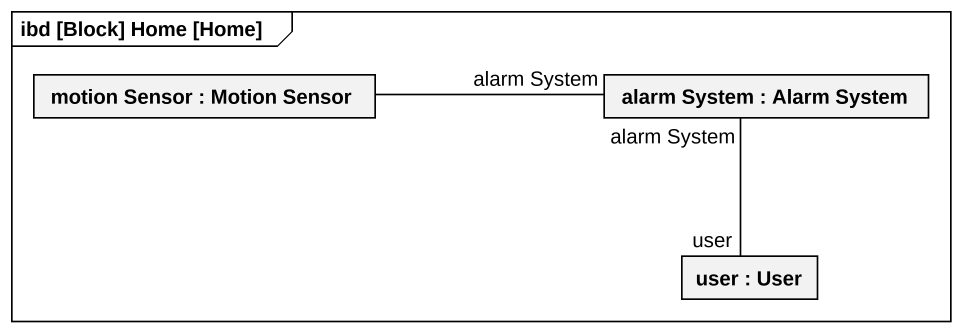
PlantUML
@startuml
mainframe ibd [Block] Home [Home]
rectangle "motion Sensor : Motion Sensor" as motion_Sensor
rectangle "alarm System : Alarm System" as alarm_System
rectangle "user : User" as user
alarm_System "alarm System" -left- motion_Sensor
user "user" -up- "alarm System" alarm_System
@enduml
